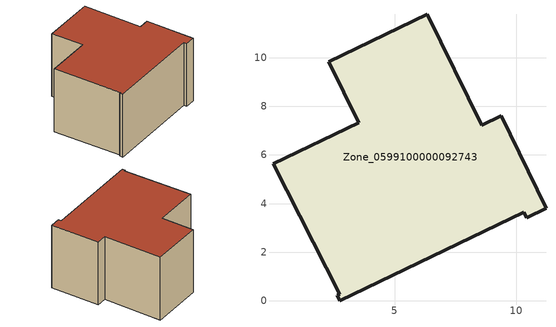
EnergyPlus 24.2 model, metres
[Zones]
Zone_0599100000092743
 floor ground (C_G): 10.43,3.42 10.31,3.65 2.75,0 2.64,0.23 2.76,0.28 0.01,5.63 3.52,7.32 2.3,9.83 6.34,11.79 8.58,7.21 9.38,7.6 11.22,3.81 z0
 wall outside (C_F): 10.31,3.65 10.43,3.42 11.22,3.81 9.38,7.6 8.58,7.21 6.34,11.79 2.3,9.83 3.52,7.32 0.01,5.63 2.76,0.28 2.64,0.23 2.75,0 10.31,3.65 z0:5.76
 roof outside (C_R): 2.75,0 10.31,3.65 10.43,3.42 11.22,3.81 9.38,7.6 8.58,7.21 6.34,11.79 2.3,9.83 3.52,7.32 0.01,5.63 2.76,0.28 2.64,0.23 z5.76
[BUILDING]
Pand.0599100000092743: North Axis=0; Terrain=City; Loads Convergence Tolerance Value=0.04; Temperature Convergence Tolerance Value=0.4; Solar Distribution=FullExterior; Maximum Number of Warmup Days=25; Minimum Number of Warmup Days=1
[Site:Location]
Rotterdam.The.Hague.AP_ZH_NLD Design_Conditions: Latitude=51.96; Longitude=4.45; Time Zone=1; Elevation=-4.5
[SITE:GROUNDTEMPERATURE:BUILDINGSURFACE]
18, 18, 18, 18, 18, 18, 18, 18, 18, 18, 18, 18
[MATERIAL] Thermal Absorptance=0.9; Solar Absorptance=0.7; Visible Absorptance=0.7
Name | Roughness | Thickness | Conductivity | Density | Specific Heat
G.TI.1946-1964 | MediumSmooth | 0.15 | 1 | 540 | 1210
F.TI.1946-1964 | Rough | 0.3 | 0.857143 | 1920 | 840
R.TI.1946-1964 | MediumRough | 0.2 | 0.277778 | 1500 | 1000
[CONSTRUCTION]
C_G: G.TI.1946-1964
C_F: F.TI.1946-1964
C_R: R.TI.1946-1964
[ZONE]
Zone_0599100000092743: Type=1; Multiplier=1; Ceiling Height=Autocalculate; Volume=Autocalculate; Floor Area=autocalculate; Part of Total Floor Area=Yes
[ZONEINFILTRATION:DESIGNFLOWRATE]
Infil_Zone_0599100000092743: Zone or ZoneList or Space or SpaceList=Zone_0599100000092743; Schedule=AlwaysOn; Design Flow Rate Calculation Method=Flow/Area; Flow Rate per Floor Area=0.003; Constant Term Coefficient=1; Temperature Term Coefficient=0; Velocity Term Coefficient=0; Velocity Squared Term Coefficient=0
[HVACTEMPLATE:ZONE:IDEALLOADSAIRSYSTEM]
Zone_0599100000092743: Maximum Heating Supply Air Temperature=50; Minimum Cooling Supply Air Temperature=13; Maximum Heating Supply Air Humidity Ratio=0.0156; Minimum Cooling Supply Air Humidity Ratio=0.0077; Heating Limit=NoLimit; Cooling Limit=NoLimit; Dehumidification Control Type=ConstantSensibleHeatRatio; Cooling Sensible Heat Ratio=0.7; Dehumidification Setpoint=60; Humidification Control Type=None; Humidification Setpoint=30; Outdoor Air Method=None; Outdoor Air Flow Rate per Person=0.00944; Outdoor Air Flow Rate per Zone Floor Area=0; Outdoor Air Flow Rate per Zone=0; Demand Controlled Ventilation Type=None; Outdoor Air Economizer Type=NoEconomizer; Heat Recovery Type=None; Sensible Heat Recovery Effectiveness=0.7; Latent Heat Recovery Effectiveness=0.65
[ZONECONTROL:THERMOSTAT]
ThermostatControl_Zone_0599100000092743: Zone or ZoneList=Zone_0599100000092743; Control Type Schedule=DualSetpointControlType; Control 1=Thermostat_Zone_0599100000092743; Temperature Difference Between Cutout And Setpoint=0
[THERMOSTATSETPOINT:DUALSETPOINT]
Thermostat_Zone_0599100000092743: Heating Setpoint Temperature Schedule=HeatingSetpoint_Zone_0599100000092743; Cooling Setpoint Temperature Schedule=CoolingSetpoint_Zone_0599100000092743
[SCHEDULE:COMPACT]
HeatingSetpoint_Zone_0599100000092743: Through: 12/31, For: AllDays, Until: 24:00, 21
CoolingSetpoint_Zone_0599100000092743: Through: 12/31, For: AllDays, Until: 24:00, 24
DualSetpointControlType: Through: 12/31, For: AllDays, Until: 24:00, 4
AlwaysOn: Through: 12/31, For: AllDays, Until: 24:00, 1
